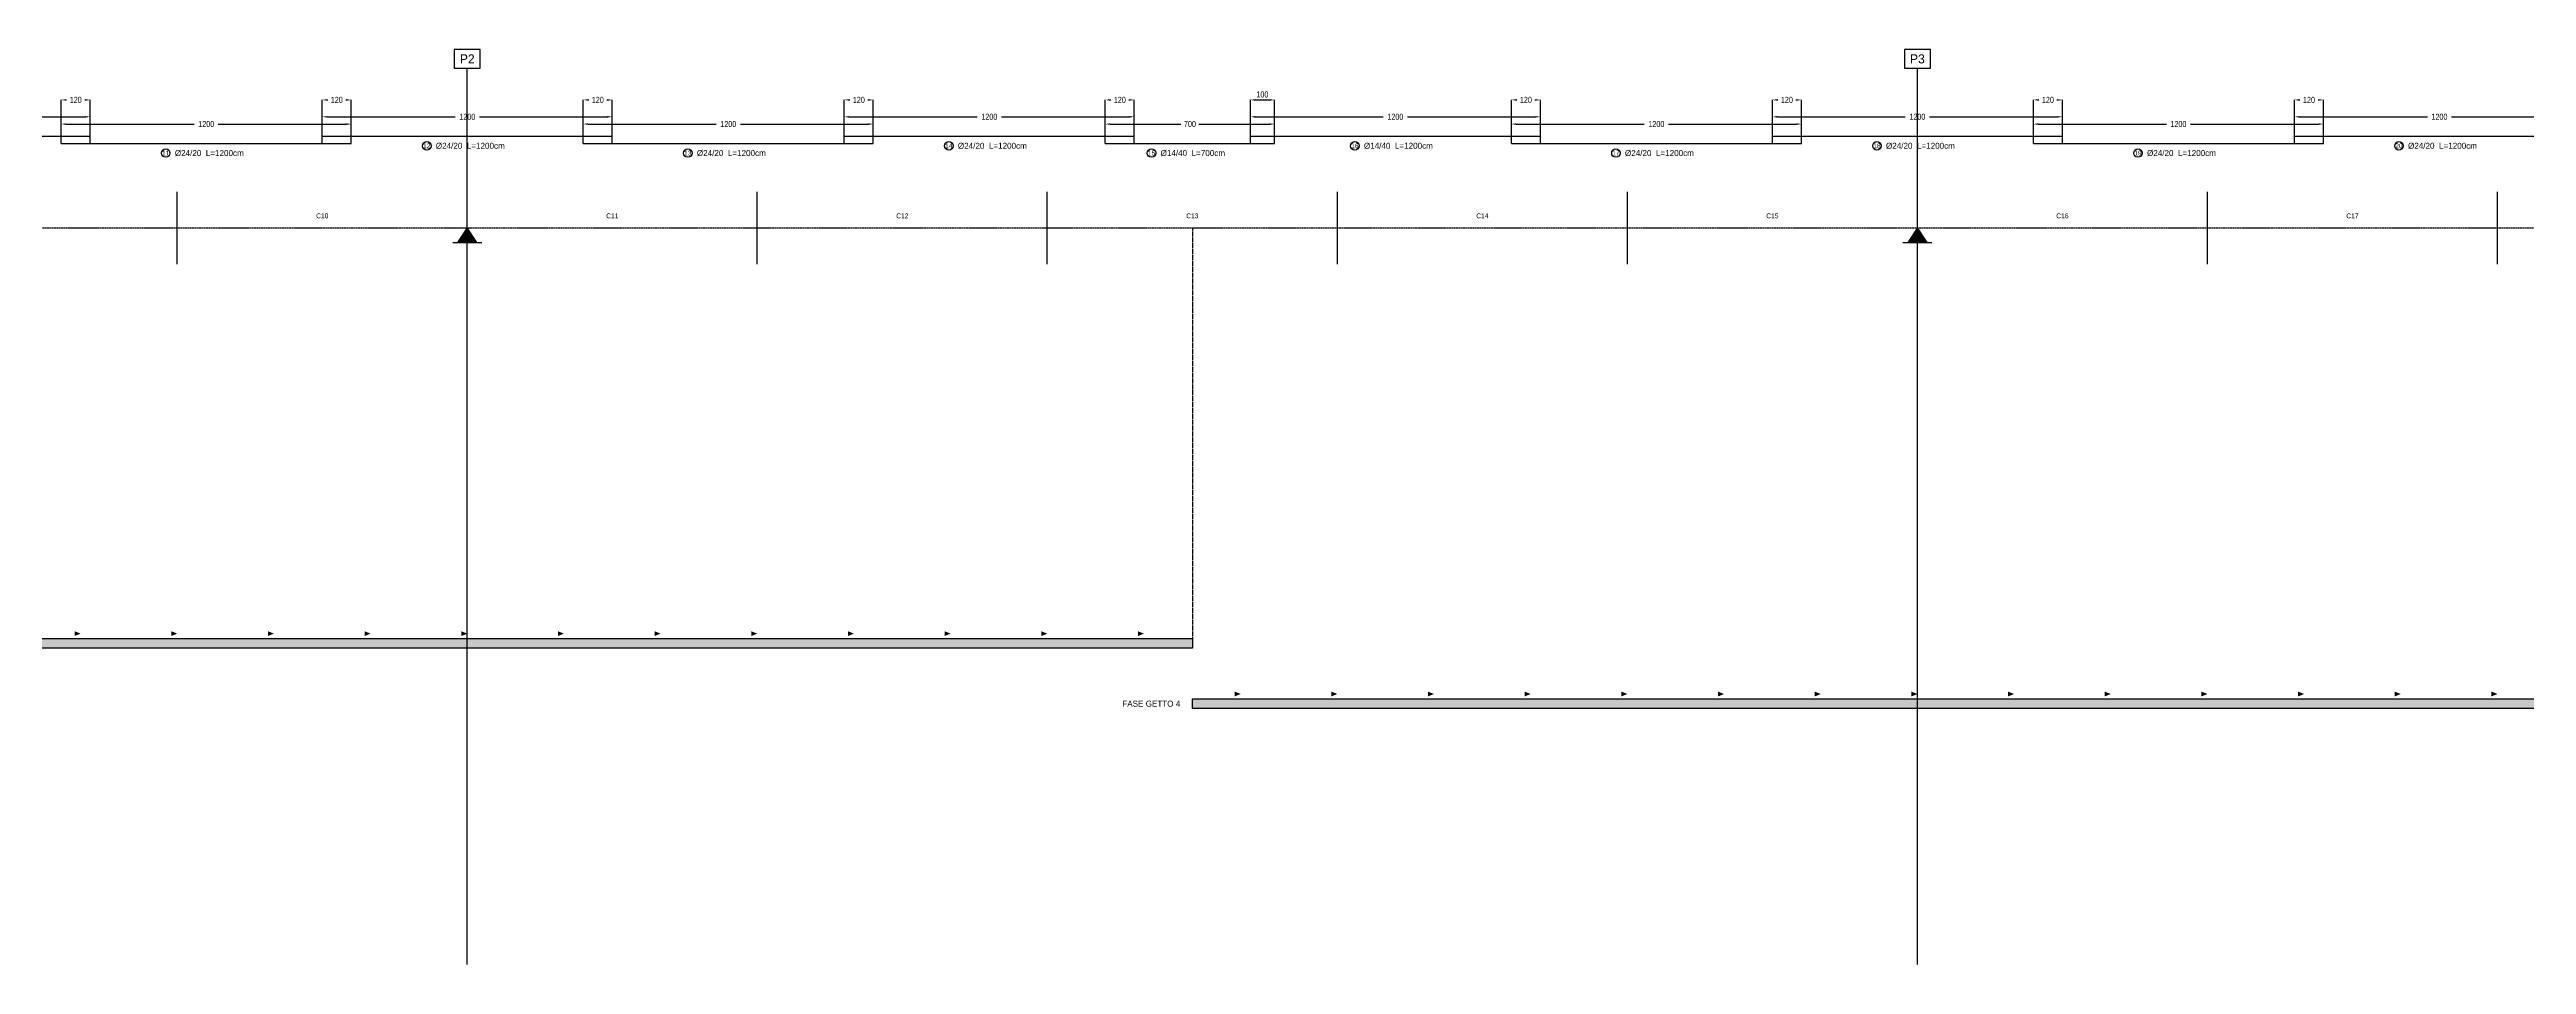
# Model space of a CAD drawing. Header units: metres. Extents: x -2869 to 408500, y -30500 to 7388.
# Drawn here: x 98716 to 201200, y -30500 to 7388 of the extents above; entities that cross this region are included whole.
import ezdxf
from ezdxf.enums import TextEntityAlignment as Align

# ---------------------------------------------------------------- set-up
doc = ezdxf.new("R2010")
doc.units = ezdxf.units.M
doc.linetypes.add('CENTER', pattern=[5.08, 3.175, -0.635, 0.635, -0.635])
doc.linetypes.add('DASHED', pattern=[1.524, 1.27, -0.254])
for name, color, linetype in [('01_ASSI', 4, 'CENTER'), ('02_CONCI', 8, 'Continuous'), ('03_ARM_SUP', 7, 'Continuous'), ('04_SOVRAP_SUP', 6, 'Continuous'), ('05_QUOTE_TESTI', 2, 'Continuous'), ('06_APPOGGI', 7, 'Continuous'), ('07_FASI_GETTO', 2, 'Continuous')]:
    doc.layers.add(name, color=color, linetype=linetype)
doc.styles.add('OpenSansCondensed-Light', font='OpenSansCondensed-Light.ttf')
doc.dimstyles.new('QUOTE_CM', dxfattribs={"dimtxt": 250, "dimasz": 200, "dimexe": 1.25, "dimexo": 0.625, "dimgap": 100, "dimtad": 1, "dimlfac": 0.1, "dimcen": 2.5, "dimazin": 3, "dimtfac": 1, "dimtmove": 0, "dimatfit": 3})

# ---------------------------------------------------------------- blocks, each defined once
blk = doc.blocks.new('_CLOSEDFILLED')
at = {"color": 0, "linetype": 'BYBLOCK'}
blk.add_solid([(-1, 0.16), (0, 0), (-1, -0.16)], dxfattribs=at)
blk = doc.blocks.new('*D10')
for p, q in [((88400, 3800), (88400, 4600)), ((88600, 4600), (93900, 4600)), ((94900, 4600), (100200, 4600)), ((100400, 3800), (100400, 4600))]:
    blk.add_line(p, q)
at = {"layer": 'Defpoints'}
for p in [(88400, 4600), (88400, 3800), (100400, 3800)]:
    blk.add_point(p, dxfattribs=at)
at = {"xscale": 200, "yscale": 200, "rotation": 180}
blk.add_blockref('_CLOSEDFILLED', (88400, 4600), dxfattribs=at)
at = {"xscale": 200, "yscale": 200}
blk.add_blockref('_CLOSEDFILLED', (100400, 4600), dxfattribs=at)
at = {"insert": (94400, 4600), "char_height": 250, "attachment_point": 5, "style": 'OpenSansCondensed-Light'}
blk.add_mtext('1200', dxfattribs=at)
blk = doc.blocks.new('*D11')
for p, q in [((99200, 3500), (99200, 4300)), ((99400, 4300), (104700, 4300)), ((105700, 4300), (111000, 4300)), ((111200, 3500), (111200, 4300))]:
    blk.add_line(p, q)
at = {"layer": 'Defpoints'}
for p in [(99200, 4300), (99200, 3500), (111200, 3500)]:
    blk.add_point(p, dxfattribs=at)
at = {"xscale": 200, "yscale": 200, "rotation": 180}
blk.add_blockref('_CLOSEDFILLED', (99200, 4300), dxfattribs=at)
at = {"xscale": 200, "yscale": 200}
blk.add_blockref('_CLOSEDFILLED', (111200, 4300), dxfattribs=at)
at = {"insert": (105200, 4300), "char_height": 250, "attachment_point": 5, "style": 'OpenSansCondensed-Light'}
blk.add_mtext('1200', dxfattribs=at)
blk = doc.blocks.new('*D12')
for p, q in [((110000, 3800), (110000, 4600)), ((110200, 4600), (115500, 4600)), ((116500, 4600), (121800, 4600)), ((122000, 3800), (122000, 4600))]:
    blk.add_line(p, q)
at = {"layer": 'Defpoints'}
for p in [(110000, 4600), (110000, 3800), (122000, 3800)]:
    blk.add_point(p, dxfattribs=at)
at = {"xscale": 200, "yscale": 200, "rotation": 180}
blk.add_blockref('_CLOSEDFILLED', (110000, 4600), dxfattribs=at)
at = {"xscale": 200, "yscale": 200}
blk.add_blockref('_CLOSEDFILLED', (122000, 4600), dxfattribs=at)
at = {"insert": (116000, 4600), "char_height": 250, "attachment_point": 5, "style": 'OpenSansCondensed-Light'}
blk.add_mtext('1200', dxfattribs=at)
blk = doc.blocks.new('*D13')
for p, q in [((120800, 3500), (120800, 4300)), ((121000, 4300), (126300, 4300)), ((127300, 4300), (132600, 4300)), ((132800, 3500), (132800, 4300))]:
    blk.add_line(p, q)
at = {"layer": 'Defpoints'}
for p in [(120800, 4300), (120800, 3500), (132800, 3500)]:
    blk.add_point(p, dxfattribs=at)
at = {"xscale": 200, "yscale": 200, "rotation": 180}
blk.add_blockref('_CLOSEDFILLED', (120800, 4300), dxfattribs=at)
at = {"xscale": 200, "yscale": 200}
blk.add_blockref('_CLOSEDFILLED', (132800, 4300), dxfattribs=at)
at = {"insert": (126800, 4300), "char_height": 250, "attachment_point": 5, "style": 'OpenSansCondensed-Light'}
blk.add_mtext('1200', dxfattribs=at)
blk = doc.blocks.new('*D14')
for p, q in [((131600, 3800), (131600, 4600)), ((131800, 4600), (137100, 4600)), ((138100, 4600), (143400, 4600)), ((143600, 3800), (143600, 4600))]:
    blk.add_line(p, q)
at = {"layer": 'Defpoints'}
for p in [(131600, 4600), (131600, 3800), (143600, 3800)]:
    blk.add_point(p, dxfattribs=at)
at = {"xscale": 200, "yscale": 200, "rotation": 180}
blk.add_blockref('_CLOSEDFILLED', (131600, 4600), dxfattribs=at)
at = {"xscale": 200, "yscale": 200}
blk.add_blockref('_CLOSEDFILLED', (143600, 4600), dxfattribs=at)
at = {"insert": (137600, 4600), "char_height": 250, "attachment_point": 5, "style": 'OpenSansCondensed-Light'}
blk.add_mtext('1200', dxfattribs=at)
blk = doc.blocks.new('*D15')
for p, q in [((142400, 3500), (142400, 4300)), ((142600, 4300), (145525, 4300)), ((146275, 4300), (149200, 4300)), ((149400, 3500), (149400, 4300))]:
    blk.add_line(p, q)
at = {"layer": 'Defpoints'}
for p in [(142400, 4300), (142400, 3500), (149400, 3500)]:
    blk.add_point(p, dxfattribs=at)
at = {"xscale": 200, "yscale": 200, "rotation": 180}
blk.add_blockref('_CLOSEDFILLED', (142400, 4300), dxfattribs=at)
at = {"xscale": 200, "yscale": 200}
blk.add_blockref('_CLOSEDFILLED', (149400, 4300), dxfattribs=at)
at = {"insert": (145900, 4300), "char_height": 250, "attachment_point": 5, "style": 'OpenSansCondensed-Light'}
blk.add_mtext('700', dxfattribs=at)
blk = doc.blocks.new('*D16')
for p, q in [((148400, 3800), (148400, 4600)), ((148600, 4600), (153900, 4600)), ((154900, 4600), (160200, 4600)), ((160400, 3800), (160400, 4600))]:
    blk.add_line(p, q)
at = {"layer": 'Defpoints'}
for p in [(148400, 4600), (148400, 3800), (160400, 3800)]:
    blk.add_point(p, dxfattribs=at)
at = {"xscale": 200, "yscale": 200, "rotation": 180}
blk.add_blockref('_CLOSEDFILLED', (148400, 4600), dxfattribs=at)
at = {"xscale": 200, "yscale": 200}
blk.add_blockref('_CLOSEDFILLED', (160400, 4600), dxfattribs=at)
at = {"insert": (154400, 4600), "char_height": 250, "attachment_point": 5, "style": 'OpenSansCondensed-Light'}
blk.add_mtext('1200', dxfattribs=at)
blk = doc.blocks.new('*D17')
for p, q in [((159200, 3500), (159200, 4300)), ((159400, 4300), (164700, 4300)), ((165700, 4300), (171000, 4300)), ((171200, 3500), (171200, 4300))]:
    blk.add_line(p, q)
at = {"layer": 'Defpoints'}
for p in [(159200, 4300), (159200, 3500), (171200, 3500)]:
    blk.add_point(p, dxfattribs=at)
at = {"xscale": 200, "yscale": 200, "rotation": 180}
blk.add_blockref('_CLOSEDFILLED', (159200, 4300), dxfattribs=at)
at = {"xscale": 200, "yscale": 200}
blk.add_blockref('_CLOSEDFILLED', (171200, 4300), dxfattribs=at)
at = {"insert": (165200, 4300), "char_height": 250, "attachment_point": 5, "style": 'OpenSansCondensed-Light'}
blk.add_mtext('1200', dxfattribs=at)
blk = doc.blocks.new('*D18')
for p, q in [((170000, 3800), (170000, 4600)), ((170200, 4600), (175500, 4600)), ((176500, 4600), (181800, 4600)), ((182000, 3800), (182000, 4600))]:
    blk.add_line(p, q)
at = {"layer": 'Defpoints'}
for p in [(170000, 4600), (170000, 3800), (182000, 3800)]:
    blk.add_point(p, dxfattribs=at)
at = {"xscale": 200, "yscale": 200, "rotation": 180}
blk.add_blockref('_CLOSEDFILLED', (170000, 4600), dxfattribs=at)
at = {"xscale": 200, "yscale": 200}
blk.add_blockref('_CLOSEDFILLED', (182000, 4600), dxfattribs=at)
at = {"insert": (176000, 4600), "char_height": 250, "attachment_point": 5, "style": 'OpenSansCondensed-Light'}
blk.add_mtext('1200', dxfattribs=at)
blk = doc.blocks.new('*D19')
for p, q in [((180800, 3500), (180800, 4300)), ((181000, 4300), (186300, 4300)), ((187300, 4300), (192600, 4300)), ((192800, 3500), (192800, 4300))]:
    blk.add_line(p, q)
at = {"layer": 'Defpoints'}
for p in [(180800, 4300), (180800, 3500), (192800, 3500)]:
    blk.add_point(p, dxfattribs=at)
at = {"xscale": 200, "yscale": 200, "rotation": 180}
blk.add_blockref('_CLOSEDFILLED', (180800, 4300), dxfattribs=at)
at = {"xscale": 200, "yscale": 200}
blk.add_blockref('_CLOSEDFILLED', (192800, 4300), dxfattribs=at)
at = {"insert": (186800, 4300), "char_height": 250, "attachment_point": 5, "style": 'OpenSansCondensed-Light'}
blk.add_mtext('1200', dxfattribs=at)
blk = doc.blocks.new('*D20')
for p, q in [((191600, 3800), (191600, 4600)), ((191800, 4600), (197100, 4600)), ((198100, 4600), (203400, 4600)), ((203600, 3800), (203600, 4600))]:
    blk.add_line(p, q)
at = {"layer": 'Defpoints'}
for p in [(191600, 4600), (191600, 3800), (203600, 3800)]:
    blk.add_point(p, dxfattribs=at)
at = {"xscale": 200, "yscale": 200, "rotation": 180}
blk.add_blockref('_CLOSEDFILLED', (191600, 4600), dxfattribs=at)
at = {"xscale": 200, "yscale": 200}
blk.add_blockref('_CLOSEDFILLED', (203600, 4600), dxfattribs=at)
at = {"insert": (197600, 4600), "char_height": 250, "attachment_point": 5, "style": 'OpenSansCondensed-Light'}
blk.add_mtext('1200', dxfattribs=at)
blk = doc.blocks.new('*D45')
for p, q in [((99200, 3800), (99200, 5300)), ((99400, 5300), (99425, 5300)), ((100175, 5300), (100200, 5300)), ((100400, 3500), (100400, 5300))]:
    blk.add_line(p, q)
at = {"layer": 'Defpoints'}
for p in [(99200, 5300), (99200, 3800), (100400, 3500)]:
    blk.add_point(p, dxfattribs=at)
at = {"xscale": 200, "yscale": 200, "rotation": 180}
blk.add_blockref('_CLOSEDFILLED', (99200, 5300), dxfattribs=at)
at = {"xscale": 200, "yscale": 200}
blk.add_blockref('_CLOSEDFILLED', (100400, 5300), dxfattribs=at)
at = {"insert": (99800, 5300), "char_height": 250, "attachment_point": 5, "style": 'OpenSansCondensed-Light'}
blk.add_mtext('120', dxfattribs=at)
blk = doc.blocks.new('*D46')
for p, q in [((110000, 3500), (110000, 5300)), ((110200, 5300), (110225, 5300)), ((110975, 5300), (111000, 5300)), ((111200, 3800), (111200, 5300))]:
    blk.add_line(p, q)
at = {"layer": 'Defpoints'}
for p in [(110000, 5300), (110000, 3500), (111200, 3800)]:
    blk.add_point(p, dxfattribs=at)
at = {"xscale": 200, "yscale": 200, "rotation": 180}
blk.add_blockref('_CLOSEDFILLED', (110000, 5300), dxfattribs=at)
at = {"xscale": 200, "yscale": 200}
blk.add_blockref('_CLOSEDFILLED', (111200, 5300), dxfattribs=at)
at = {"insert": (110600, 5300), "char_height": 250, "attachment_point": 5, "style": 'OpenSansCondensed-Light'}
blk.add_mtext('120', dxfattribs=at)
blk = doc.blocks.new('*D47')
for p, q in [((120800, 3800), (120800, 5300)), ((121000, 5300), (121025, 5300)), ((121775, 5300), (121800, 5300)), ((122000, 3500), (122000, 5300))]:
    blk.add_line(p, q)
at = {"layer": 'Defpoints'}
for p in [(120800, 5300), (120800, 3800), (122000, 3500)]:
    blk.add_point(p, dxfattribs=at)
at = {"xscale": 200, "yscale": 200, "rotation": 180}
blk.add_blockref('_CLOSEDFILLED', (120800, 5300), dxfattribs=at)
at = {"xscale": 200, "yscale": 200}
blk.add_blockref('_CLOSEDFILLED', (122000, 5300), dxfattribs=at)
at = {"insert": (121400, 5300), "char_height": 250, "attachment_point": 5, "style": 'OpenSansCondensed-Light'}
blk.add_mtext('120', dxfattribs=at)
blk = doc.blocks.new('*D48')
for p, q in [((131600, 3500), (131600, 5300)), ((131800, 5300), (131825, 5300)), ((132575, 5300), (132600, 5300)), ((132800, 3800), (132800, 5300))]:
    blk.add_line(p, q)
at = {"layer": 'Defpoints'}
for p in [(131600, 5300), (131600, 3500), (132800, 3800)]:
    blk.add_point(p, dxfattribs=at)
at = {"xscale": 200, "yscale": 200, "rotation": 180}
blk.add_blockref('_CLOSEDFILLED', (131600, 5300), dxfattribs=at)
at = {"xscale": 200, "yscale": 200}
blk.add_blockref('_CLOSEDFILLED', (132800, 5300), dxfattribs=at)
at = {"insert": (132200, 5300), "char_height": 250, "attachment_point": 5, "style": 'OpenSansCondensed-Light'}
blk.add_mtext('120', dxfattribs=at)
blk = doc.blocks.new('*D49')
for p, q in [((142400, 3800), (142400, 5300)), ((142600, 5300), (142625, 5300)), ((143375, 5300), (143400, 5300)), ((143600, 3500), (143600, 5300))]:
    blk.add_line(p, q)
at = {"layer": 'Defpoints'}
for p in [(142400, 5300), (142400, 3800), (143600, 3500)]:
    blk.add_point(p, dxfattribs=at)
at = {"xscale": 200, "yscale": 200, "rotation": 180}
blk.add_blockref('_CLOSEDFILLED', (142400, 5300), dxfattribs=at)
at = {"xscale": 200, "yscale": 200}
blk.add_blockref('_CLOSEDFILLED', (143600, 5300), dxfattribs=at)
at = {"insert": (143000, 5300), "char_height": 250, "attachment_point": 5, "style": 'OpenSansCondensed-Light'}
blk.add_mtext('120', dxfattribs=at)
blk = doc.blocks.new('*D51')
for p, q in [((159200, 3800), (159200, 5300)), ((159400, 5300), (159425, 5300)), ((160175, 5300), (160200, 5300)), ((160400, 3500), (160400, 5300))]:
    blk.add_line(p, q)
at = {"layer": 'Defpoints'}
for p in [(159200, 5300), (159200, 3800), (160400, 3500)]:
    blk.add_point(p, dxfattribs=at)
at = {"xscale": 200, "yscale": 200, "rotation": 180}
blk.add_blockref('_CLOSEDFILLED', (159200, 5300), dxfattribs=at)
at = {"xscale": 200, "yscale": 200}
blk.add_blockref('_CLOSEDFILLED', (160400, 5300), dxfattribs=at)
at = {"insert": (159800, 5300), "char_height": 250, "attachment_point": 5, "style": 'OpenSansCondensed-Light'}
blk.add_mtext('120', dxfattribs=at)
blk = doc.blocks.new('*D52')
for p, q in [((170000, 3500), (170000, 5300)), ((170200, 5300), (170225, 5300)), ((170975, 5300), (171000, 5300)), ((171200, 3800), (171200, 5300))]:
    blk.add_line(p, q)
at = {"layer": 'Defpoints'}
for p in [(170000, 5300), (170000, 3500), (171200, 3800)]:
    blk.add_point(p, dxfattribs=at)
at = {"xscale": 200, "yscale": 200, "rotation": 180}
blk.add_blockref('_CLOSEDFILLED', (170000, 5300), dxfattribs=at)
at = {"xscale": 200, "yscale": 200}
blk.add_blockref('_CLOSEDFILLED', (171200, 5300), dxfattribs=at)
at = {"insert": (170600, 5300), "char_height": 250, "attachment_point": 5, "style": 'OpenSansCondensed-Light'}
blk.add_mtext('120', dxfattribs=at)
blk = doc.blocks.new('*D53')
for p, q in [((180800, 3800), (180800, 5300)), ((181000, 5300), (181025, 5300)), ((181775, 5300), (181800, 5300)), ((182000, 3500), (182000, 5300))]:
    blk.add_line(p, q)
at = {"layer": 'Defpoints'}
for p in [(180800, 5300), (180800, 3800), (182000, 3500)]:
    blk.add_point(p, dxfattribs=at)
at = {"xscale": 200, "yscale": 200, "rotation": 180}
blk.add_blockref('_CLOSEDFILLED', (180800, 5300), dxfattribs=at)
at = {"xscale": 200, "yscale": 200}
blk.add_blockref('_CLOSEDFILLED', (182000, 5300), dxfattribs=at)
at = {"insert": (181400, 5300), "char_height": 250, "attachment_point": 5, "style": 'OpenSansCondensed-Light'}
blk.add_mtext('120', dxfattribs=at)
blk = doc.blocks.new('*D54')
for p, q in [((191600, 3500), (191600, 5300)), ((191800, 5300), (191825, 5300)), ((192575, 5300), (192600, 5300)), ((192800, 3800), (192800, 5300))]:
    blk.add_line(p, q)
at = {"layer": 'Defpoints'}
for p in [(191600, 5300), (191600, 3500), (192800, 3800)]:
    blk.add_point(p, dxfattribs=at)
at = {"xscale": 200, "yscale": 200, "rotation": 180}
blk.add_blockref('_CLOSEDFILLED', (191600, 5300), dxfattribs=at)
at = {"xscale": 200, "yscale": 200}
blk.add_blockref('_CLOSEDFILLED', (192800, 5300), dxfattribs=at)
at = {"insert": (192200, 5300), "char_height": 250, "attachment_point": 5, "style": 'OpenSansCondensed-Light'}
blk.add_mtext('120', dxfattribs=at)

msp = doc.modelspace()

# ---------------------------------------------------------------- hatches: boundary and pattern name
at = {"layer": '07_FASI_GETTO'}
h = msp.add_hatch(dxfattribs=at)
h.set_pattern_fill('ANSI31')
h.paths.add_polyline_path([(86000, -17000), (146000, -17000), (146000, -17400), (86000, -17400)])
h = msp.add_hatch(dxfattribs=at)
h.set_pattern_fill('ANSI31')
h.paths.add_polyline_path([(146000, -19500), (206000, -19500), (206000, -19900), (146000, -19900)])

# ---------------------------------------------------------------- linework, layer by layer
at = {"layer": '01_ASSI'}
msp.add_line((0, 0), (352000, 0), dxfattribs=at)
at = {"layer": '02_CONCI'}
for p, q in [((104000, -1500), (104000, 1500)), ((116000, -1500), (116000, 1500)), ((128000, -1500), (128000, 1500)), ((140000, -1500), (140000, 1500)), ((152000, -1500), (152000, 1500)), ((164000, -1500), (164000, 1500)), ((176000, -1500), (176000, 1500)), ((188000, -1500), (188000, 1500)), ((200000, -1500), (200000, 1500))]:
    msp.add_line(p, q, dxfattribs=at)
at = {"layer": '03_ARM_SUP', "lineweight": 30}
for p, q in [((89400, 3800), (99200, 3800)), ((100400, 3500), (110000, 3500)), ((111200, 3800), (120800, 3800)), ((122000, 3500), (131600, 3500)), ((132800, 3800), (142400, 3800)), ((143600, 3500), (148400, 3500)), ((149400, 3800), (159200, 3800)), ((160400, 3500), (170000, 3500)), ((171200, 3800), (180800, 3800)), ((182000, 3500), (191600, 3500)), ((192800, 3800), (202400, 3800))]:
    msp.add_line(p, q, dxfattribs=at)
at = {"layer": '04_SOVRAP_SUP', "lineweight": 30}
for p, q in [((99200, 3800), (100400, 3800)), ((99200, 3500), (100400, 3500)), ((110000, 3800), (111200, 3800)), ((110000, 3500), (111200, 3500)), ((120800, 3800), (122000, 3800)), ((120800, 3500), (122000, 3500)), ((131600, 3800), (132800, 3800)), ((131600, 3500), (132800, 3500)), ((142400, 3800), (143600, 3800)), ((142400, 3500), (143600, 3500)), ((148400, 3800), (149400, 3800)), ((148400, 3500), (149400, 3500)), ((159200, 3800), (160400, 3800)), ((159200, 3500), (160400, 3500)), ((170000, 3800), (171200, 3800)), ((170000, 3500), (171200, 3500)), ((180800, 3800), (182000, 3800)), ((180800, 3500), (182000, 3500)), ((191600, 3800), (192800, 3800)), ((191600, 3500), (192800, 3500))]:
    msp.add_line(p, q, dxfattribs=at)
at = {"layer": '05_QUOTE_TESTI'}
for centre in [(103525, 3100), (114325, 3400), (125125, 3100), (135925, 3400), (144312.5, 3100), (152725, 3400), (163525, 3100), (174325, 3400), (185125, 3100), (195925, 3400)]:
    msp.add_circle(centre, 175, dxfattribs=at)
at = {"layer": '06_APPOGGI', "color": 5}
for p, q in [((116000, -30500), (116000, 6612.5)), ((176000, -30500), (176000, 6612.5))]:
    msp.add_line(p, q, dxfattribs=at)
at = {"layer": '06_APPOGGI', "color": 1}
for p, q in [((115400, -600), (116600, -600)), ((175400, -600), (176600, -600))]:
    msp.add_line(p, q, dxfattribs=at)
at = {"layer": '06_APPOGGI', "color": 5}
for points in [[(115462.5, 6612.5), (116537.5, 6612.5), (116537.5, 7387.5), (115462.5, 7387.5), (115462.5, 6612.5)], [(175462.5, 6612.5), (176537.5, 6612.5), (176537.5, 7387.5), (175462.5, 7387.5), (175462.5, 6612.5)]]:
    msp.add_lwpolyline(points, dxfattribs=at)
at = {"layer": '06_APPOGGI', "color": 1}
for points in [[(116000, 0), (115600, -600), (116400, -600), (116000, 0)], [(176000, 0), (175600, -600), (176400, -600), (176000, 0)]]:
    msp.add_lwpolyline(points, dxfattribs=at)
at = {"layer": '06_APPOGGI', "color": 7}
for points in [[(116000, 0), (115600, -600), (116400, -600)], [(176000, 0), (175600, -600), (176400, -600)]]:
    msp.add_solid(points, dxfattribs=at)
at = {"layer": '07_FASI_GETTO', "linetype": 'DASHED'}
msp.add_line((146000, 0), (146000, -17400), dxfattribs=at)
at = {"layer": '07_FASI_GETTO'}
for points in [[(86000, -17000), (146000, -17000), (146000, -17400), (86000, -17400), (86000, -17000)], [(146000, -19500), (206000, -19500), (206000, -19900), (146000, -19900), (146000, -19500)]]:
    msp.add_lwpolyline(points, dxfattribs=at)
at = {"layer": '07_FASI_GETTO', "color": 2}
for points in [[(100000, -16800), (99750, -16700), (99750, -16900)], [(104000, -16800), (103750, -16700), (103750, -16900)], [(108000, -16800), (107750, -16700), (107750, -16900)], [(112000, -16800), (111750, -16700), (111750, -16900)], [(116000, -16800), (115750, -16700), (115750, -16900)], [(120000, -16800), (119750, -16700), (119750, -16900)], [(124000, -16800), (123750, -16700), (123750, -16900)], [(128000, -16800), (127750, -16700), (127750, -16900)], [(132000, -16800), (131750, -16700), (131750, -16900)], [(136000, -16800), (135750, -16700), (135750, -16900)], [(140000, -16800), (139750, -16700), (139750, -16900)], [(144000, -16800), (143750, -16700), (143750, -16900)], [(148000, -19300), (147750, -19200), (147750, -19400)], [(152000, -19300), (151750, -19200), (151750, -19400)], [(156000, -19300), (155750, -19200), (155750, -19400)], [(160000, -19300), (159750, -19200), (159750, -19400)], [(164000, -19300), (163750, -19200), (163750, -19400)], [(168000, -19300), (167750, -19200), (167750, -19400)], [(172000, -19300), (171750, -19200), (171750, -19400)], [(176000, -19300), (175750, -19200), (175750, -19400)], [(180000, -19300), (179750, -19200), (179750, -19400)], [(184000, -19300), (183750, -19200), (183750, -19400)], [(188000, -19300), (187750, -19200), (187750, -19400)], [(192000, -19300), (191750, -19200), (191750, -19400)], [(196000, -19300), (195750, -19200), (195750, -19400)], [(200000, -19300), (199750, -19200), (199750, -19400)]]:
    msp.add_solid(points, dxfattribs=at)

# ---------------------------------------------------------------- texts
at = {"layer": '02_CONCI'}
for s, p in [('C10', (110000, 500)), ('C11', (122000, 500)), ('C12', (134000, 500)), ('C13', (146000, 500)), ('C14', (158000, 500)), ('C15', (170000, 500)), ('C16', (182000, 500)), ('C17', (194000, 500))]:
    msp.add_text(s, height=200, dxfattribs=at).set_placement(p, align=Align.MIDDLE_CENTER)
at = {"layer": '05_QUOTE_TESTI'}
for s, p in [('11', (103525, 3100)), ('12', (114325, 3400)), ('13', (125125, 3100)), ('14', (135925, 3400)), ('15', (144312.5, 3100)), ('16', (152725, 3400)), ('17', (163525, 3100)), ('18', (174325, 3400)), ('19', (185125, 3100)), ('20', (195925, 3400))]:
    msp.add_text(s, height=200, dxfattribs=at).set_placement(p, align=Align.MIDDLE_CENTER)
for s, p in [('%%c24/20  L=1200cm', (103900, 3100)), ('%%c24/20  L=1200cm', (114700, 3400)), ('%%c24/20  L=1200cm', (125500, 3100)), ('%%c24/20  L=1200cm', (136300, 3400)), ('%%c14/40  L=700cm', (144687.5, 3100)), ('%%c14/40  L=1200cm', (153100, 3400)), ('%%c24/20  L=1200cm', (163900, 3100)), ('%%c24/20  L=1200cm', (174700, 3400)), ('%%c24/20  L=1200cm', (185500, 3100)), ('%%c24/20  L=1200cm', (196300, 3400))]:
    msp.add_text(s, height=250, dxfattribs=at).set_placement(p, align=Align.MIDDLE_LEFT)
at = {"layer": '06_APPOGGI', "color": 1}
for s, p in [('P2', (116000, 7000)), ('P3', (176000, 7000))]:
    msp.add_text(s, height=375, dxfattribs=at).set_placement(p, align=Align.MIDDLE_CENTER)
at = {"layer": '07_FASI_GETTO', "color": 7}
msp.add_text('FASE GETTO 4', height=250, dxfattribs=at).set_placement((145500, -19700), align=Align.MIDDLE_RIGHT)

# ---------------------------------------------------------------- dimensions: what is measured, and where the dimension line sits
for base, p1, p2, picture, middle in [((99200, 5300), (99200, 3800), (100400, 3500), '*D45', (99800, 5300)), ((110000, 5300), (110000, 3500), (111200, 3800), '*D46', (110600, 5300)), ((120800, 5300), (120800, 3800), (122000, 3500), '*D47', (121400, 5300)), ((131600, 5300), (131600, 3500), (132800, 3800), '*D48', (132200, 5300)), ((142400, 5300), (142400, 3800), (143600, 3500), '*D49', (143000, 5300)), ((159200, 5300), (159200, 3800), (160400, 3500), '*D51', (159800, 5300)), ((170000, 5300), (170000, 3500), (171200, 3800), '*D52', (170600, 5300)), ((180800, 5300), (180800, 3800), (182000, 3500), '*D53', (181400, 5300)), ((191600, 5300), (191600, 3500), (192800, 3800), '*D54', (192200, 5300)), ((88400, 4600), (88400, 3800), (100400, 3800), '*D10', (94400, 4600)), ((99200, 4300), (99200, 3500), (111200, 3500), '*D11', (105200, 4300)), ((110000, 4600), (110000, 3800), (122000, 3800), '*D12', (116000, 4600)), ((120800, 4300), (120800, 3500), (132800, 3500), '*D13', (126800, 4300)), ((131600, 4600), (131600, 3800), (143600, 3800), '*D14', (137600, 4600)), ((142400, 4300), (142400, 3500), (149400, 3500), '*D15', (145900, 4300)), ((148400, 4600), (148400, 3800), (160400, 3800), '*D16', (154400, 4600)), ((159200, 4300), (159200, 3500), (171200, 3500), '*D17', (165200, 4300)), ((170000, 4600), (170000, 3800), (182000, 3800), '*D18', (176000, 4600)), ((180800, 4300), (180800, 3500), (192800, 3500), '*D19', (186800, 4300)), ((191600, 4600), (191600, 3800), (203600, 3800), '*D20', (197600, 4600))]:
    dim = msp.add_linear_dim(base=base, p1=p1, p2=p2, dimstyle='QUOTE_CM')
    dim.commit()
    dim.dimension.update_dxf_attribs({"geometry": picture, "text_midpoint": middle})
msp.add_linear_dim(base=(148400, 5300), p1=(148400, 3500), p2=(149400, 3800), dimstyle='QUOTE_CM').render()

doc.saveas('drawing.dxf')
